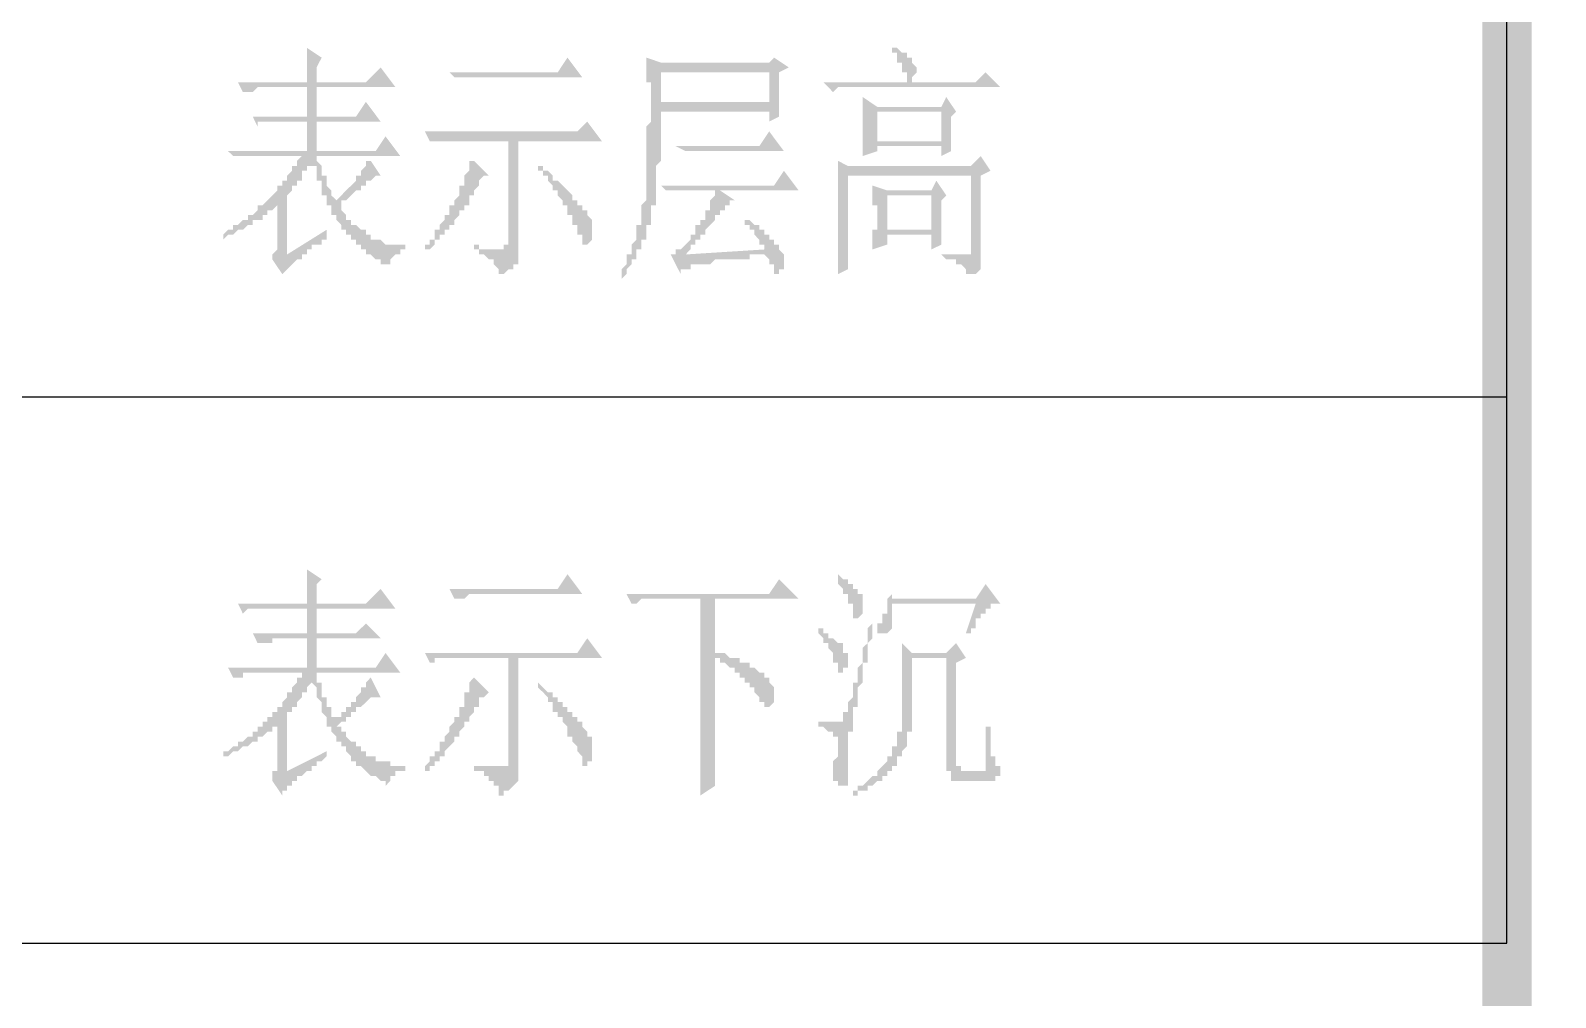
# Model space of a CAD drawing. Header units: inches. Extents: x 11 to 286, y 6 to 196.
# Drawn here: x 241.81 to 254.94, y 23 to 31.32 of the extents above; entities that cross this region are included whole.
import ezdxf

# ---------------------------------------------------------------- set-up
doc = ezdxf.new("R2010")
doc.units = ezdxf.units.IN
doc.header["$MEASUREMENT"] = 0
doc.layers.add('PDF_几何图形', color=7, linetype='Continuous')
doc.layers.add('PDF_实体填充', color=7, linetype='Continuous', true_color=0xffffff)

msp = doc.modelspace()

# ---------------------------------------------------------------- hatches: boundary and pattern name
at = {"layer": 'PDF_实体填充', "transparency": 33554559}
h = msp.add_hatch(color=7, dxfattribs=at)
h.paths.add_polyline_path([(254.734, 9.031), (254.31, 9.454), (14.661, 9.031)], flags=0)
h.paths.add_polyline_path([(254.31, 9.454), (14.661, 9.031), (15.085, 9.454)], flags=0)
h.paths.add_polyline_path([(14.661, 9.031), (15.085, 9.454), (14.661, 191.445)], flags=0)
h.paths.add_polyline_path([(15.085, 9.454), (14.661, 191.445), (15.085, 191.022)], flags=0)
h.paths.add_polyline_path([(14.661, 191.445), (15.085, 191.022), (254.734, 191.445)], flags=0)
h.paths.add_polyline_path([(15.085, 191.022), (254.734, 191.445), (254.31, 191.022)], flags=0)
h.paths.add_polyline_path([(254.734, 191.445), (254.31, 191.022), (254.734, 9.031)], flags=0)
h.paths.add_polyline_path([(254.31, 191.022), (254.734, 9.031), (254.31, 9.454), (254.31, 191.022)], flags=0)
h = msp.add_hatch(color=7, dxfattribs=at)
h.paths.add_polyline_path([(254.31, 191.445), (254.734, 191.022), (282.716, 191.445)], flags=0)
h.paths.add_polyline_path([(254.734, 191.022), (282.716, 191.445), (282.335, 191.022)], flags=0)
h.paths.add_polyline_path([(282.716, 191.445), (282.335, 191.022), (282.716, 9.031)], flags=0)
h.paths.add_polyline_path([(282.335, 191.022), (282.716, 9.031), (282.335, 9.454)], flags=0)
h.paths.add_polyline_path([(282.716, 9.031), (282.335, 9.454), (254.31, 9.031)], flags=0)
h.paths.add_polyline_path([(282.335, 9.454), (254.31, 9.031), (254.734, 9.454)], flags=0)
h.paths.add_polyline_path([(254.31, 9.031), (254.734, 9.454), (254.31, 191.445)], flags=0)
h.paths.add_polyline_path([(254.734, 9.454), (254.31, 191.445), (254.734, 191.022), (254.734, 9.454)], flags=0)
for points in [[(244.023, 29.393), (244.362, 29.605), (244.362, 29.563), (244.362, 29.52), (244.32, 29.52), (244.32, 29.478), (244.277, 29.478), (244.235, 29.478), (244.235, 29.436), (244.193, 29.436), (244.193, 29.393), (244.15, 29.393), (244.15, 29.351), (244.108, 29.351), (244.066, 29.309), (244.023, 29.266), (243.981, 29.224), (243.896, 29.351), (243.896, 29.393), (243.939, 29.436), (243.939, 29.478), (243.939, 29.817), (243.896, 29.774), (243.854, 29.774), (243.854, 29.732), (243.812, 29.732), (243.812, 29.69), (243.769, 29.69), (243.727, 29.69), (243.727, 29.647), (243.685, 29.647), (243.642, 29.605), (243.6, 29.605), (243.558, 29.563), (243.515, 29.563), (243.473, 29.52), (243.473, 29.563), (243.515, 29.605), (243.558, 29.605), (243.558, 29.647), (243.6, 29.647), (243.642, 29.69), (243.685, 29.69), (243.685, 29.732), (243.727, 29.732), (243.769, 29.774), (243.769, 29.817), (243.812, 29.817), (243.854, 29.859), (243.896, 29.901), (243.939, 29.944), (243.939, 29.986), (243.981, 29.986), (243.981, 30.028), (244.023, 30.028), (244.023, 30.071), (244.066, 30.113), (244.066, 30.155), (244.108, 30.155), (244.108, 30.198), (244.15, 30.24), (243.727, 30.24), (243.685, 30.24), (243.642, 30.24), (243.6, 30.24), (243.558, 30.24), (243.515, 30.282), (244.193, 30.282), (244.193, 30.536), (243.939, 30.536), (243.896, 30.536), (243.854, 30.536), (243.812, 30.536), (243.769, 30.536), (243.769, 30.494), (243.727, 30.579), (244.193, 30.579), (244.193, 30.833), (243.812, 30.833), (243.769, 30.833), (243.727, 30.79), (243.685, 30.79), (243.642, 30.79), (243.6, 30.875), (244.193, 30.875), (244.193, 30.917), (244.193, 30.96), (244.193, 31.002), (244.193, 31.044), (244.193, 31.087), (244.193, 31.129), (244.193, 31.171), (244.32, 31.087), (244.277, 31.002), (244.277, 30.875), (244.701, 30.875), (244.828, 31.002), (244.955, 30.833), (244.277, 30.833), (244.277, 30.579), (244.616, 30.579), (244.701, 30.706), (244.828, 30.536), (244.277, 30.536), (244.277, 30.282), (244.785, 30.282), (244.87, 30.409), (244.997, 30.24), (244.277, 30.24), (244.277, 30.198), (244.32, 30.155), (244.32, 30.113), (244.32, 30.071), (244.362, 30.071), (244.362, 30.028), (244.362, 29.986), (244.404, 29.944), (244.404, 29.901), (244.447, 29.859), (244.489, 29.901), (244.531, 29.944), (244.574, 29.986), (244.616, 30.028), (244.616, 30.071), (244.658, 30.071), (244.658, 30.113), (244.701, 30.155), (244.701, 30.198), (244.743, 30.198), (244.828, 30.071), (244.785, 30.071), (244.743, 30.028), (244.701, 30.028), (244.701, 29.986), (244.658, 29.986), (244.658, 29.944), (244.616, 29.944), (244.574, 29.901), (244.531, 29.859), (244.489, 29.859), (244.489, 29.817), (244.447, 29.817), (244.489, 29.817), (244.489, 29.774), (244.531, 29.732), (244.531, 29.69), (244.574, 29.69), (244.574, 29.647), (244.616, 29.647), (244.658, 29.605), (244.701, 29.605), (244.701, 29.563), (244.743, 29.563), (244.743, 29.52), (244.785, 29.52), (244.828, 29.52), (244.87, 29.478), (244.912, 29.478), (244.955, 29.478), (244.997, 29.478), (245.039, 29.478), (245.039, 29.436), (244.997, 29.436), (244.997, 29.393), (244.955, 29.393), (244.912, 29.351), (244.912, 29.309), (244.87, 29.309), (244.828, 29.309), (244.828, 29.351), (244.785, 29.351), (244.743, 29.393), (244.701, 29.393), (244.701, 29.436), (244.658, 29.436), (244.658, 29.478), (244.616, 29.478), (244.616, 29.52), (244.574, 29.52), (244.574, 29.563), (244.531, 29.563), (244.531, 29.605), (244.489, 29.605), (244.489, 29.647), (244.447, 29.69), (244.447, 29.732), (244.404, 29.732), (244.404, 29.774), (244.404, 29.817), (244.362, 29.817), (244.362, 29.859), (244.362, 29.901), (244.32, 29.901), (244.32, 29.944), (244.32, 29.986), (244.32, 30.028), (244.277, 30.028), (244.277, 30.071), (244.277, 30.113), (244.277, 30.155), (244.235, 30.155), (244.235, 30.198), (244.235, 30.155), (244.193, 30.155), (244.193, 30.113), (244.15, 30.113), (244.15, 30.071), (244.15, 30.028), (244.108, 30.028), (244.108, 29.986), (244.066, 29.986), (244.066, 29.944), (244.023, 29.901)], [(244.023, 24.948), (244.362, 25.118), (244.362, 25.075), (244.32, 25.033), (244.277, 25.033), (244.277, 24.991), (244.235, 24.991), (244.235, 24.948), (244.193, 24.948), (244.15, 24.906), (244.108, 24.906), (244.108, 24.864), (244.066, 24.864), (244.066, 24.821), (244.023, 24.821), (244.023, 24.779), (243.981, 24.779), (243.981, 24.737), (243.896, 24.864), (243.896, 24.906), (243.896, 24.948), (243.939, 24.948), (243.939, 24.991), (243.939, 25.033), (243.939, 25.329), (243.896, 25.329), (243.896, 25.287), (243.854, 25.287), (243.812, 25.245), (243.769, 25.245), (243.769, 25.202), (243.727, 25.202), (243.685, 25.16), (243.642, 25.16), (243.6, 25.118), (243.558, 25.118), (243.515, 25.075), (243.473, 25.075), (243.473, 25.118), (243.515, 25.118), (243.558, 25.16), (243.6, 25.16), (243.6, 25.202), (243.642, 25.202), (243.685, 25.245), (243.727, 25.245), (243.727, 25.287), (243.769, 25.287), (243.769, 25.329), (243.812, 25.329), (243.812, 25.372), (243.854, 25.372), (243.854, 25.414), (243.896, 25.414), (243.896, 25.456), (243.939, 25.456), (243.939, 25.499), (243.981, 25.499), (243.981, 25.541), (244.023, 25.583), (244.023, 25.626), (244.066, 25.626), (244.066, 25.668), (244.108, 25.71), (244.108, 25.753), (244.15, 25.753), (244.15, 25.795), (243.727, 25.795), (243.685, 25.795), (243.642, 25.795), (243.642, 25.753), (243.6, 25.753), (243.558, 25.753), (243.515, 25.837), (244.193, 25.837), (244.193, 26.091), (243.939, 26.091), (243.896, 26.091), (243.896, 26.049), (243.854, 26.049), (243.812, 26.049), (243.769, 26.049), (243.727, 26.134), (244.193, 26.134), (244.193, 26.345), (243.812, 26.345), (243.769, 26.345), (243.727, 26.345), (243.685, 26.345), (243.642, 26.303), (243.6, 26.388), (244.193, 26.388), (244.193, 26.43), (244.193, 26.472), (244.193, 26.515), (244.193, 26.557), (244.193, 26.599), (244.193, 26.642), (244.193, 26.684), (244.32, 26.599), (244.277, 26.557), (244.277, 26.388), (244.701, 26.388), (244.828, 26.515), (244.955, 26.345), (244.277, 26.345), (244.277, 26.134), (244.616, 26.134), (244.701, 26.218), (244.828, 26.091), (244.277, 26.091), (244.277, 25.837), (244.785, 25.837), (244.87, 25.964), (244.997, 25.795), (244.277, 25.795), (244.277, 25.753), (244.277, 25.71), (244.32, 25.71), (244.32, 25.668), (244.32, 25.626), (244.32, 25.583), (244.362, 25.583), (244.362, 25.541), (244.362, 25.499), (244.404, 25.499), (244.404, 25.456), (244.404, 25.414), (244.447, 25.414), (244.447, 25.372), (244.447, 25.414), (244.489, 25.414), (244.489, 25.456), (244.531, 25.456), (244.531, 25.499), (244.574, 25.499), (244.574, 25.541), (244.616, 25.541), (244.616, 25.583), (244.658, 25.626), (244.658, 25.668), (244.701, 25.668), (244.701, 25.71), (244.743, 25.753), (244.828, 25.583), (244.785, 25.583), (244.743, 25.583), (244.701, 25.541), (244.658, 25.499), (244.616, 25.499), (244.616, 25.456), (244.574, 25.456), (244.574, 25.414), (244.531, 25.414), (244.531, 25.372), (244.489, 25.372), (244.447, 25.329), (244.489, 25.329), (244.489, 25.287), (244.531, 25.287), (244.531, 25.245), (244.574, 25.202), (244.616, 25.202), (244.616, 25.16), (244.658, 25.16), (244.658, 25.118), (244.701, 25.118), (244.701, 25.075), (244.743, 25.075), (244.785, 25.075), (244.785, 25.033), (244.828, 25.033), (244.87, 25.033), (244.912, 25.033), (244.912, 24.991), (244.955, 24.991), (244.997, 24.991), (245.039, 24.991), (245.039, 24.948), (244.997, 24.948), (244.955, 24.948), (244.955, 24.906), (244.912, 24.906), (244.912, 24.864), (244.87, 24.821), (244.87, 24.864), (244.828, 24.864), (244.785, 24.906), (244.743, 24.906), (244.701, 24.948), (244.658, 24.991), (244.616, 24.991), (244.616, 25.033), (244.574, 25.033), (244.574, 25.075), (244.531, 25.118), (244.531, 25.16), (244.489, 25.16), (244.489, 25.202), (244.447, 25.202), (244.447, 25.245), (244.404, 25.287), (244.404, 25.329), (244.362, 25.329), (244.362, 25.372), (244.362, 25.414), (244.32, 25.456), (244.32, 25.499), (244.32, 25.541), (244.277, 25.583), (244.277, 25.626), (244.277, 25.668), (244.235, 25.71), (244.235, 25.753), (244.235, 25.71), (244.193, 25.668), (244.193, 25.626), (244.15, 25.626), (244.15, 25.583), (244.108, 25.541), (244.108, 25.499), (244.066, 25.499), (244.066, 25.456), (244.023, 25.456), (244.023, 25.414)], [(246.944, 26.472), (248.172, 26.472), (248.257, 26.599), (248.426, 26.43), (247.706, 26.43), (247.706, 26.007), (247.706, 25.964), (247.749, 25.964), (247.791, 25.964), (247.833, 25.922), (247.876, 25.922), (247.918, 25.922), (247.918, 25.88), (247.96, 25.88), (248.003, 25.88), (248.003, 25.837), (248.045, 25.837), (248.087, 25.795), (248.13, 25.795), (248.13, 25.753), (248.172, 25.753), (248.172, 25.71), (248.214, 25.668), (248.214, 25.626), (248.214, 25.583), (248.214, 25.541), (248.172, 25.499), (248.13, 25.499), (248.13, 25.541), (248.087, 25.541), (248.087, 25.583), (248.045, 25.626), (248.045, 25.668), (248.003, 25.668), (248.003, 25.71), (247.96, 25.71), (247.96, 25.753), (247.918, 25.753), (247.918, 25.795), (247.876, 25.795), (247.876, 25.837), (247.833, 25.837), (247.791, 25.88), (247.749, 25.88), (247.749, 25.922), (247.706, 25.922), (247.706, 25.964), (247.706, 25.075), (247.706, 25.033), (247.706, 24.991), (247.706, 24.948), (247.706, 24.906), (247.706, 24.864), (247.706, 24.821), (247.579, 24.737), (247.579, 24.779), (247.579, 24.821), (247.579, 24.864), (247.579, 24.906), (247.579, 24.948), (247.579, 24.991), (247.579, 25.033), (247.579, 25.075), (247.579, 25.118), (247.579, 25.16), (247.579, 26.43), (247.156, 26.43), (247.114, 26.43), (247.071, 26.43), (247.029, 26.388), (246.987, 26.388)]]:
    msp.add_hatch(color=7, dxfattribs=at).paths.add_polyline_path(points, flags=0)
h = msp.add_hatch(color=7, dxfattribs=at)
h.paths.add_polyline_path([(249.23, 31.129), (249.23, 31.171), (249.273, 31.171), (249.273, 31.171), (249.315, 31.129), (249.315, 31.129), (249.315, 31.129), (249.357, 31.129), (249.357, 31.129), (249.357, 31.087), (249.4, 31.087), (249.4, 31.087), (249.4, 31.087), (249.4, 31.044), (249.4, 31.044), (249.442, 31.002), (249.442, 31.002), (249.442, 31.002), (249.442, 30.96), (249.442, 30.96), (249.4, 30.917), (249.4, 30.917), (249.4, 30.917), (249.4, 30.875), (249.357, 30.875), (249.357, 30.875), (249.357, 30.917), (249.357, 30.917), (249.357, 30.96), (249.357, 30.96), (249.315, 30.96), (249.315, 31.002), (249.315, 31.002), (249.315, 31.044), (249.315, 31.044), (249.273, 31.044), (249.273, 31.087), (249.273, 31.087), (249.273, 31.129), (249.23, 31.129), (249.23, 31.129), (249.23, 31.129), (249.23, 31.129)], flags=0)
h.paths.add_polyline_path([(248.638, 30.875), (249.95, 30.875), (250.035, 30.96), (250.162, 30.833), (248.849, 30.833), (248.849, 30.833), (248.807, 30.833), (248.807, 30.833), (248.807, 30.833), (248.765, 30.833), (248.765, 30.833), (248.722, 30.79), (248.722, 30.79), (248.722, 30.79), (248.722, 30.79), (248.638, 30.875)], flags=0)
h.paths.add_polyline_path([(249.654, 29.393), (249.696, 29.393), (249.738, 29.393), (249.738, 29.393), (249.781, 29.393), (249.781, 29.393), (249.823, 29.393), (249.823, 29.393), (249.823, 29.393), (249.865, 29.393), (249.865, 29.393), (249.865, 29.393), (249.865, 29.393), (249.865, 29.393), (249.908, 29.393), (249.908, 29.393), (249.908, 29.393), (249.908, 29.436), (249.908, 29.436), (249.908, 30.071), (248.849, 30.071), (248.849, 29.266), (248.765, 29.224), (248.765, 29.224), (248.765, 29.266), (248.765, 29.266), (248.765, 29.309), (248.765, 29.351), (248.765, 29.351), (248.765, 29.393), (248.765, 29.393), (248.765, 29.436), (248.765, 29.436), (248.765, 29.478), (248.765, 29.478), (248.765, 29.52), (248.765, 29.52), (248.765, 29.563), (248.765, 29.563), (248.765, 29.605), (248.765, 29.605), (248.765, 29.647), (248.765, 29.647), (248.765, 29.69), (248.765, 29.69), (248.765, 29.732), (248.765, 29.732), (248.765, 29.732), (248.765, 29.774), (248.765, 29.774), (248.765, 29.817), (248.765, 29.817), (248.765, 29.859), (248.765, 29.859), (248.765, 29.901), (248.765, 29.901), (248.765, 29.944), (248.765, 29.944), (248.765, 29.986), (248.765, 29.986), (248.765, 30.028), (248.765, 30.028), (248.765, 30.071), (248.765, 30.071), (248.765, 30.113), (248.765, 30.113), (248.765, 30.155), (248.765, 30.155), (248.765, 30.198), (248.765, 30.198), (248.849, 30.155), (249.908, 30.155), (249.992, 30.24), (250.077, 30.113), (249.992, 30.071), (249.992, 29.393), (249.992, 29.393), (249.992, 29.351), (249.992, 29.351), (249.992, 29.309), (249.992, 29.309), (249.992, 29.266), (249.992, 29.266), (249.992, 29.266), (249.992, 29.266), (249.95, 29.224), (249.95, 29.224), (249.95, 29.224), (249.908, 29.224), (249.908, 29.182), (249.908, 29.182), (249.908, 29.224), (249.908, 29.224), (249.865, 29.224), (249.865, 29.266), (249.865, 29.266), (249.865, 29.266), (249.865, 29.266), (249.823, 29.309), (249.823, 29.309), (249.823, 29.309), (249.781, 29.309), (249.781, 29.351), (249.738, 29.351), (249.738, 29.351), (249.696, 29.351), (249.696, 29.351), (249.654, 29.393), (249.654, 29.393)], flags=0)
h.paths.add_polyline_path([(248.976, 30.24), (248.976, 30.24), (248.976, 30.282), (248.976, 30.282), (248.976, 30.325), (248.976, 30.325), (248.976, 30.367), (248.976, 30.367), (248.976, 30.409), (248.976, 30.409), (248.976, 30.452), (248.976, 30.452), (248.976, 30.494), (248.976, 30.494), (248.976, 30.494), (248.976, 30.536), (248.976, 30.536), (248.976, 30.579), (248.976, 30.579), (248.976, 30.621), (248.976, 30.621), (248.976, 30.663), (248.976, 30.663), (248.976, 30.706), (248.976, 30.706), (248.976, 30.748), (249.103, 30.663), (249.654, 30.663), (249.696, 30.748), (249.781, 30.621), (249.738, 30.579), (249.738, 30.579), (249.738, 30.536), (249.738, 30.494), (249.738, 30.494), (249.738, 30.452), (249.738, 30.452), (249.738, 30.409), (249.738, 30.409), (249.738, 30.367), (249.738, 30.367), (249.738, 30.325), (249.738, 30.325), (249.738, 30.325), (249.738, 30.282), (249.738, 30.282), (249.654, 30.24), (249.654, 30.325), (249.103, 30.325), (249.103, 30.282), (248.976, 30.24)], flags=0)
h.paths.add_polyline_path([(249.103, 30.621), (249.103, 30.367), (249.654, 30.367), (249.654, 30.621), (249.103, 30.621)], flags=0)
h.paths.add_polyline_path([(249.654, 29.859), (249.654, 29.817), (249.654, 29.817), (249.654, 29.774), (249.654, 29.774), (249.654, 29.732), (249.654, 29.732), (249.654, 29.69), (249.654, 29.69), (249.654, 29.647), (249.654, 29.647), (249.654, 29.605), (249.654, 29.605), (249.654, 29.563), (249.654, 29.563), (249.654, 29.52), (249.654, 29.52), (249.654, 29.478), (249.569, 29.436), (249.569, 29.563), (249.188, 29.563), (249.188, 29.478), (249.061, 29.436), (249.061, 29.436), (249.061, 29.478), (249.061, 29.478), (249.061, 29.52), (249.061, 29.52), (249.061, 29.563), (249.061, 29.563), (249.061, 29.605), (249.103, 29.605), (249.103, 29.647), (249.103, 29.647), (249.103, 29.69), (249.103, 29.69), (249.103, 29.732), (249.103, 29.732), (249.103, 29.774), (249.103, 29.774), (249.103, 29.817), (249.061, 29.817), (249.061, 29.859), (249.061, 29.859), (249.061, 29.901), (249.061, 29.901), (249.061, 29.944), (249.061, 29.944), (249.061, 29.986), (249.061, 29.986), (249.061, 29.986), (249.188, 29.944), (249.569, 29.944), (249.611, 30.028), (249.696, 29.901), (249.654, 29.859)], flags=0)
h.paths.add_polyline_path([(249.188, 29.901), (249.188, 29.605), (249.569, 29.605), (249.569, 29.901), (249.188, 29.901), (249.188, 29.901)], flags=0)
h = msp.add_hatch(color=7, dxfattribs=at)
h.paths.add_polyline_path([(245.42, 30.96), (246.352, 30.96), (246.436, 31.087), (246.563, 30.917), (245.632, 30.917), (245.59, 30.917), (245.59, 30.917), (245.59, 30.917), (245.547, 30.917), (245.547, 30.917), (245.505, 30.917), (245.505, 30.917), (245.505, 30.917), (245.463, 30.917), (245.463, 30.917), (245.42, 30.96)], flags=0)
h.paths.add_polyline_path([(245.209, 30.452), (246.521, 30.452), (246.606, 30.536), (246.733, 30.367), (246.013, 30.367), (246.013, 29.478), (246.013, 29.436), (246.013, 29.436), (246.013, 29.393), (246.013, 29.393), (246.013, 29.393), (246.013, 29.351), (246.013, 29.351), (246.013, 29.309), (245.971, 29.309), (245.971, 29.309), (245.971, 29.266), (245.971, 29.266), (245.928, 29.266), (245.928, 29.266), (245.886, 29.224), (245.886, 29.224), (245.886, 29.224), (245.844, 29.224), (245.844, 29.224), (245.844, 29.224), (245.844, 29.224), (245.844, 29.266), (245.844, 29.266), (245.844, 29.266), (245.801, 29.309), (245.801, 29.309), (245.801, 29.309), (245.801, 29.351), (245.759, 29.351), (245.759, 29.351), (245.759, 29.351), (245.717, 29.393), (245.717, 29.393), (245.717, 29.393), (245.674, 29.393), (245.674, 29.436), (245.632, 29.436), (245.632, 29.436), (245.632, 29.478), (245.632, 29.478), (245.674, 29.478), (245.674, 29.436), (245.717, 29.436), (245.717, 29.436), (245.759, 29.436), (245.759, 29.436), (245.801, 29.436), (245.801, 29.436), (245.801, 29.436), (245.844, 29.436), (245.844, 29.436), (245.844, 29.436), (245.844, 29.436), (245.886, 29.436), (245.886, 29.436), (245.886, 29.436), (245.886, 29.478), (245.928, 29.478), (245.928, 29.478), (245.928, 29.52), (245.928, 29.563), (245.928, 29.563), (245.928, 30.367), (245.42, 30.367), (245.378, 30.367), (245.378, 30.367), (245.378, 30.367), (245.336, 30.367), (245.336, 30.367), (245.293, 30.367), (245.293, 30.367), (245.293, 30.367), (245.251, 30.367), (245.251, 30.367), (245.209, 30.452)], flags=0)
h.paths.add_polyline_path([(245.632, 30.198), (245.759, 30.071), (245.717, 30.071), (245.674, 30.028), (245.674, 30.028), (245.674, 29.986), (245.674, 29.986), (245.632, 29.944), (245.632, 29.944), (245.632, 29.944), (245.632, 29.901), (245.59, 29.901), (245.59, 29.859), (245.59, 29.859), (245.59, 29.817), (245.547, 29.817), (245.547, 29.817), (245.547, 29.774), (245.505, 29.774), (245.505, 29.774), (245.505, 29.732), (245.505, 29.732), (245.463, 29.69), (245.463, 29.69), (245.463, 29.69), (245.463, 29.647), (245.42, 29.647), (245.42, 29.647), (245.42, 29.605), (245.378, 29.605), (245.378, 29.605), (245.378, 29.563), (245.378, 29.563), (245.336, 29.563), (245.336, 29.52), (245.336, 29.52), (245.293, 29.52), (245.293, 29.478), (245.293, 29.478), (245.293, 29.478), (245.251, 29.436), (245.251, 29.436), (245.251, 29.436), (245.209, 29.436), (245.209, 29.393), (245.209, 29.393), (245.209, 29.436), (245.209, 29.436), (245.209, 29.478), (245.209, 29.478), (245.251, 29.478), (245.251, 29.52), (245.251, 29.52), (245.293, 29.52), (245.293, 29.563), (245.293, 29.563), (245.293, 29.605), (245.336, 29.605), (245.336, 29.605), (245.336, 29.647), (245.336, 29.647), (245.378, 29.69), (245.378, 29.69), (245.378, 29.69), (245.378, 29.732), (245.42, 29.732), (245.42, 29.774), (245.42, 29.774), (245.42, 29.774), (245.42, 29.817), (245.463, 29.817), (245.463, 29.859), (245.463, 29.859), (245.463, 29.859), (245.505, 29.901), (245.505, 29.901), (245.505, 29.944), (245.505, 29.944), (245.505, 29.986), (245.547, 29.986), (245.547, 29.986), (245.547, 30.028), (245.547, 30.028), (245.547, 30.071), (245.547, 30.071), (245.59, 30.113), (245.59, 30.113), (245.59, 30.155), (245.59, 30.155), (245.59, 30.198), (245.59, 30.198), (245.632, 30.198), (245.632, 30.198)], flags=0)
h.paths.add_polyline_path([(246.182, 30.155), (246.225, 30.155), (246.225, 30.113), (246.267, 30.113), (246.267, 30.113), (246.309, 30.071), (246.309, 30.071), (246.309, 30.028), (246.352, 30.028), (246.352, 30.028), (246.394, 29.986), (246.394, 29.986), (246.394, 29.986), (246.436, 29.944), (246.436, 29.944), (246.436, 29.944), (246.436, 29.944), (246.479, 29.901), (246.479, 29.901), (246.479, 29.901), (246.479, 29.859), (246.521, 29.859), (246.521, 29.859), (246.521, 29.859), (246.521, 29.817), (246.563, 29.817), (246.563, 29.817), (246.563, 29.817), (246.563, 29.774), (246.606, 29.774), (246.606, 29.774), (246.606, 29.732), (246.606, 29.732), (246.648, 29.69), (246.648, 29.69), (246.648, 29.647), (246.648, 29.647), (246.648, 29.647), (246.648, 29.647), (246.648, 29.605), (246.648, 29.605), (246.648, 29.563), (246.648, 29.563), (246.648, 29.52), (246.648, 29.52), (246.606, 29.478), (246.606, 29.478), (246.606, 29.478), (246.606, 29.478), (246.606, 29.478), (246.563, 29.478), (246.563, 29.478), (246.563, 29.52), (246.563, 29.52), (246.563, 29.563), (246.521, 29.563), (246.521, 29.605), (246.521, 29.605), (246.521, 29.605), (246.521, 29.647), (246.479, 29.647), (246.479, 29.69), (246.479, 29.69), (246.479, 29.732), (246.436, 29.732), (246.436, 29.732), (246.436, 29.774), (246.436, 29.774), (246.436, 29.817), (246.394, 29.817), (246.394, 29.817), (246.394, 29.859), (246.394, 29.859), (246.352, 29.901), (246.352, 29.901), (246.352, 29.901), (246.352, 29.944), (246.309, 29.944), (246.309, 29.944), (246.309, 29.986), (246.309, 29.986), (246.267, 30.028), (246.267, 30.028), (246.267, 30.028), (246.267, 30.071), (246.225, 30.071), (246.225, 30.113), (246.225, 30.113), (246.182, 30.113), (246.182, 30.155), (246.182, 30.155), (246.182, 30.155)], flags=0)
h = msp.add_hatch(color=7, dxfattribs=at)
h.paths.add_polyline_path([(247.368, 30.325), (248.087, 30.325), (248.172, 30.452), (248.299, 30.282), (247.579, 30.282), (247.579, 30.282), (247.537, 30.282), (247.537, 30.282), (247.537, 30.282), (247.495, 30.282), (247.495, 30.282), (247.452, 30.282), (247.452, 30.282), (247.452, 30.282), (247.452, 30.282), (247.368, 30.325)], flags=0)
h.paths.add_polyline_path([(248.003, 29.69), (248.003, 29.69), (248.003, 29.69), (248.045, 29.647), (248.045, 29.647), (248.045, 29.647), (248.087, 29.647), (248.087, 29.605), (248.087, 29.605), (248.13, 29.605), (248.13, 29.563), (248.13, 29.563), (248.172, 29.563), (248.172, 29.563), (248.172, 29.52), (248.214, 29.52), (248.214, 29.52), (248.214, 29.478), (248.257, 29.478), (248.257, 29.478), (248.257, 29.436), (248.257, 29.436), (248.299, 29.393), (248.299, 29.393), (248.299, 29.393), (248.299, 29.351), (248.299, 29.351), (248.299, 29.351), (248.299, 29.309), (248.299, 29.309), (248.299, 29.266), (248.299, 29.266), (248.257, 29.266), (248.257, 29.224), (248.257, 29.224), (248.257, 29.224), (248.214, 29.224), (248.214, 29.224), (248.214, 29.224), (248.214, 29.266), (248.214, 29.266), (248.214, 29.309), (248.172, 29.309), (248.172, 29.309), (248.172, 29.351), (248.172, 29.351), (248.13, 29.393), (248.13, 29.393), (248.13, 29.393), (248.087, 29.393), (248.087, 29.393), (248.087, 29.393), (248.045, 29.393), (248.045, 29.393), (248.003, 29.393), (248.003, 29.351), (247.96, 29.351), (247.96, 29.351), (247.918, 29.351), (247.918, 29.351), (247.876, 29.351), (247.876, 29.351), (247.876, 29.351), (247.833, 29.351), (247.833, 29.351), (247.833, 29.351), (247.791, 29.351), (247.791, 29.351), (247.749, 29.351), (247.749, 29.351), (247.749, 29.351), (247.706, 29.351), (247.706, 29.351), (247.706, 29.351), (247.664, 29.309), (247.664, 29.309), (247.664, 29.309), (247.664, 29.309), (247.622, 29.309), (247.622, 29.309), (247.579, 29.309), (247.579, 29.309), (247.537, 29.309), (247.537, 29.309), (247.495, 29.309), (247.495, 29.266), (247.452, 29.266), (247.452, 29.266), (247.452, 29.266), (247.41, 29.266), (247.41, 29.266), (247.41, 29.266), (247.41, 29.224), (247.41, 29.224), (247.325, 29.393), (247.325, 29.393), (247.368, 29.393), (247.368, 29.393), (247.368, 29.393), (247.368, 29.436), (247.41, 29.436), (247.41, 29.436), (247.41, 29.436), (247.452, 29.478), (247.452, 29.478), (247.452, 29.478), (247.495, 29.52), (247.495, 29.52), (247.495, 29.563), (247.537, 29.563), (247.537, 29.605), (247.537, 29.605), (247.537, 29.647), (247.579, 29.647), (247.579, 29.647), (247.579, 29.69), (247.622, 29.69), (247.622, 29.732), (247.622, 29.732), (247.622, 29.774), (247.664, 29.774), (247.664, 29.817), (247.664, 29.817), (247.664, 29.817), (247.664, 29.859), (247.664, 29.859), (247.706, 29.901), (247.706, 29.901), (247.706, 29.901), (247.706, 29.944), (247.706, 29.944), (247.706, 29.944), (247.452, 29.944), (247.452, 29.944), (247.41, 29.944), (247.41, 29.944), (247.41, 29.944), (247.368, 29.944), (247.368, 29.944), (247.325, 29.944), (247.325, 29.944), (247.325, 29.944), (247.283, 29.944), (247.241, 29.986), (248.214, 29.986), (248.299, 30.113), (248.426, 29.944), (247.749, 29.944), (247.876, 29.859), (247.833, 29.859), (247.833, 29.817), (247.833, 29.817), (247.833, 29.817), (247.791, 29.817), (247.791, 29.817), (247.791, 29.774), (247.749, 29.774), (247.749, 29.774), (247.749, 29.732), (247.706, 29.732), (247.706, 29.69), (247.706, 29.69), (247.706, 29.69), (247.664, 29.647), (247.664, 29.647), (247.664, 29.647), (247.622, 29.605), (247.622, 29.605), (247.622, 29.605), (247.622, 29.563), (247.579, 29.563), (247.579, 29.563), (247.579, 29.52), (247.537, 29.52), (247.537, 29.52), (247.537, 29.478), (247.495, 29.478), (247.495, 29.436), (247.495, 29.436), (247.495, 29.436), (247.452, 29.393), (247.452, 29.393), (248.13, 29.436), (248.13, 29.436), (248.13, 29.436), (248.13, 29.478), (248.087, 29.478), (248.087, 29.52), (248.087, 29.52), (248.087, 29.52), (248.045, 29.563), (248.045, 29.563), (248.045, 29.563), (248.045, 29.605), (248.003, 29.605), (248.003, 29.647), (248.003, 29.647), (247.96, 29.647), (247.96, 29.69), (248.003, 29.69)], flags=0)
h.paths.add_polyline_path([(247.241, 30.96), (247.241, 30.706), (248.172, 30.706), (248.172, 30.96), (247.241, 30.96)], flags=0)
h.paths.add_polyline_path([(246.902, 29.224), (246.902, 29.224), (246.902, 29.266), (246.902, 29.266), (246.944, 29.309), (246.944, 29.309), (246.944, 29.351), (246.944, 29.351), (246.944, 29.393), (246.987, 29.393), (246.987, 29.393), (246.987, 29.436), (246.987, 29.436), (246.987, 29.478), (246.987, 29.478), (247.029, 29.52), (247.029, 29.52), (247.029, 29.563), (247.029, 29.563), (247.029, 29.605), (247.029, 29.605), (247.029, 29.647), (247.071, 29.647), (247.071, 29.647), (247.071, 29.69), (247.071, 29.69), (247.071, 29.732), (247.071, 29.732), (247.071, 29.774), (247.071, 29.774), (247.071, 29.817), (247.071, 29.817), (247.114, 29.859), (247.114, 29.859), (247.114, 29.901), (247.114, 29.901), (247.114, 29.944), (247.114, 29.944), (247.114, 29.986), (247.114, 29.986), (247.114, 30.028), (247.114, 30.028), (247.114, 30.071), (247.114, 30.071), (247.114, 30.113), (247.114, 30.113), (247.114, 30.155), (247.114, 30.155), (247.114, 30.198), (247.114, 30.198), (247.114, 30.24), (247.114, 30.24), (247.114, 30.282), (247.114, 30.282), (247.114, 30.325), (247.114, 30.325), (247.114, 30.367), (247.114, 30.367), (247.114, 30.409), (247.114, 30.409), (247.114, 30.452), (247.114, 30.452), (247.114, 30.494), (247.114, 30.494), (247.156, 30.536), (247.156, 30.536), (247.156, 30.579), (247.156, 30.579), (247.156, 30.621), (247.156, 30.621), (247.156, 30.663), (247.156, 30.663), (247.156, 30.706), (247.156, 30.706), (247.156, 30.748), (247.156, 30.748), (247.156, 30.79), (247.156, 30.79), (247.156, 30.833), (247.156, 30.833), (247.156, 30.875), (247.114, 30.875), (247.114, 30.917), (247.114, 30.917), (247.114, 30.96), (247.114, 30.96), (247.114, 31.002), (247.114, 31.002), (247.114, 31.044), (247.114, 31.044), (247.114, 31.087), (247.114, 31.087), (247.241, 31.044), (248.172, 31.044), (248.214, 31.087), (248.341, 31.002), (248.257, 30.96), (248.257, 30.917), (248.257, 30.917), (248.257, 30.875), (248.257, 30.875), (248.257, 30.833), (248.257, 30.833), (248.257, 30.79), (248.257, 30.748), (248.257, 30.748), (248.257, 30.748), (248.257, 30.706), (248.257, 30.706), (248.257, 30.663), (248.257, 30.663), (248.257, 30.621), (248.257, 30.621), (248.257, 30.579), (248.172, 30.536), (248.172, 30.621), (247.241, 30.621), (247.241, 30.621), (247.241, 30.579), (247.241, 30.579), (247.241, 30.536), (247.241, 30.536), (247.241, 30.494), (247.241, 30.494), (247.241, 30.452), (247.241, 30.452), (247.241, 30.409), (247.241, 30.409), (247.241, 30.367), (247.241, 30.367), (247.241, 30.325), (247.241, 30.325), (247.241, 30.282), (247.241, 30.282), (247.241, 30.24), (247.241, 30.24), (247.241, 30.198), (247.241, 30.198), (247.198, 30.155), (247.198, 30.155), (247.198, 30.113), (247.198, 30.113), (247.198, 30.071), (247.198, 30.071), (247.198, 30.028), (247.198, 30.028), (247.198, 29.986), (247.198, 29.986), (247.198, 29.944), (247.198, 29.944), (247.198, 29.901), (247.198, 29.901), (247.198, 29.859), (247.198, 29.859), (247.198, 29.817), (247.156, 29.817), (247.156, 29.774), (247.156, 29.774), (247.156, 29.732), (247.156, 29.732), (247.156, 29.69), (247.156, 29.69), (247.156, 29.69), (247.156, 29.647), (247.156, 29.647), (247.114, 29.647), (247.114, 29.605), (247.114, 29.605), (247.114, 29.563), (247.114, 29.563), (247.114, 29.52), (247.071, 29.52), (247.071, 29.52), (247.071, 29.478), (247.071, 29.478), (247.071, 29.436), (247.071, 29.436), (247.029, 29.436), (247.029, 29.393), (247.029, 29.393), (247.029, 29.351), (246.987, 29.351), (246.987, 29.309), (246.987, 29.309), (246.987, 29.309), (246.944, 29.266), (246.944, 29.266), (246.944, 29.224), (246.944, 29.224), (246.902, 29.182), (246.902, 29.182), (246.902, 29.224), (246.902, 29.224)], flags=0)
h = msp.add_hatch(color=7, dxfattribs=at)
h.paths.add_polyline_path([(245.42, 26.515), (246.352, 26.515), (246.436, 26.642), (246.563, 26.472), (245.632, 26.472), (245.59, 26.472), (245.59, 26.472), (245.59, 26.472), (245.547, 26.43), (245.547, 26.43), (245.505, 26.43), (245.505, 26.43), (245.505, 26.43), (245.463, 26.43), (245.463, 26.43), (245.42, 26.515)], flags=0)
h.paths.add_polyline_path([(245.209, 25.964), (246.521, 25.964), (246.606, 26.091), (246.733, 25.922), (246.013, 25.922), (246.013, 24.991), (246.013, 24.991), (246.013, 24.948), (246.013, 24.948), (246.013, 24.906), (246.013, 24.906), (246.013, 24.906), (246.013, 24.864), (246.013, 24.864), (245.971, 24.821), (245.971, 24.821), (245.971, 24.821), (245.971, 24.821), (245.928, 24.779), (245.928, 24.779), (245.886, 24.779), (245.886, 24.779), (245.886, 24.737), (245.844, 24.737), (245.844, 24.737), (245.844, 24.779), (245.844, 24.779), (245.844, 24.779), (245.844, 24.821), (245.844, 24.821), (245.801, 24.821), (245.801, 24.821), (245.801, 24.864), (245.801, 24.864), (245.759, 24.864), (245.759, 24.906), (245.759, 24.906), (245.717, 24.906), (245.717, 24.906), (245.717, 24.948), (245.674, 24.948), (245.674, 24.948), (245.632, 24.948), (245.632, 24.948), (245.632, 24.991), (245.632, 24.991), (245.674, 24.991), (245.674, 24.991), (245.717, 24.991), (245.717, 24.991), (245.759, 24.991), (245.759, 24.991), (245.801, 24.991), (245.801, 24.991), (245.801, 24.991), (245.844, 24.991), (245.844, 24.991), (245.844, 24.991), (245.844, 24.991), (245.886, 24.991), (245.886, 24.991), (245.886, 24.991), (245.886, 24.991), (245.928, 24.991), (245.928, 25.033), (245.928, 25.033), (245.928, 25.075), (245.928, 25.075), (245.928, 25.922), (245.42, 25.922), (245.378, 25.922), (245.378, 25.922), (245.378, 25.922), (245.336, 25.922), (245.336, 25.922), (245.293, 25.922), (245.293, 25.88), (245.293, 25.88), (245.251, 25.88), (245.251, 25.88), (245.209, 25.964)], flags=0)
h.paths.add_polyline_path([(245.632, 25.753), (245.759, 25.626), (245.717, 25.583), (245.674, 25.583), (245.674, 25.541), (245.674, 25.541), (245.674, 25.499), (245.632, 25.499), (245.632, 25.456), (245.632, 25.456), (245.632, 25.456), (245.59, 25.414), (245.59, 25.414), (245.59, 25.372), (245.59, 25.372), (245.547, 25.372), (245.547, 25.329), (245.547, 25.329), (245.505, 25.287), (245.505, 25.287), (245.505, 25.287), (245.505, 25.245), (245.463, 25.245), (245.463, 25.202), (245.463, 25.202), (245.463, 25.202), (245.42, 25.16), (245.42, 25.16), (245.42, 25.16), (245.378, 25.118), (245.378, 25.118), (245.378, 25.118), (245.378, 25.075), (245.336, 25.075), (245.336, 25.075), (245.336, 25.033), (245.293, 25.033), (245.293, 25.033), (245.293, 24.991), (245.293, 24.991), (245.251, 24.991), (245.251, 24.991), (245.251, 24.948), (245.209, 24.948), (245.209, 24.948), (245.209, 24.948), (245.209, 24.948), (245.209, 24.991), (245.209, 24.991), (245.209, 24.991), (245.251, 25.033), (245.251, 25.033), (245.251, 25.075), (245.293, 25.075), (245.293, 25.075), (245.293, 25.118), (245.293, 25.118), (245.336, 25.118), (245.336, 25.16), (245.336, 25.16), (245.336, 25.202), (245.378, 25.202), (245.378, 25.202), (245.378, 25.245), (245.378, 25.245), (245.42, 25.287), (245.42, 25.287), (245.42, 25.287), (245.42, 25.329), (245.42, 25.329), (245.463, 25.372), (245.463, 25.372), (245.463, 25.372), (245.463, 25.414), (245.505, 25.414), (245.505, 25.456), (245.505, 25.456), (245.505, 25.499), (245.505, 25.499), (245.547, 25.499), (245.547, 25.541), (245.547, 25.541), (245.547, 25.583), (245.547, 25.583), (245.547, 25.626), (245.59, 25.626), (245.59, 25.668), (245.59, 25.668), (245.59, 25.71), (245.59, 25.71), (245.59, 25.71), (245.632, 25.753), (245.632, 25.753)], flags=0)
h.paths.add_polyline_path([(246.182, 25.71), (246.225, 25.668), (246.225, 25.668), (246.267, 25.626), (246.267, 25.626), (246.309, 25.626), (246.309, 25.583), (246.309, 25.583), (246.352, 25.583), (246.352, 25.541), (246.394, 25.541), (246.394, 25.541), (246.394, 25.499), (246.436, 25.499), (246.436, 25.499), (246.436, 25.456), (246.436, 25.456), (246.479, 25.456), (246.479, 25.414), (246.479, 25.414), (246.479, 25.414), (246.521, 25.414), (246.521, 25.372), (246.521, 25.372), (246.521, 25.372), (246.563, 25.372), (246.563, 25.329), (246.563, 25.329), (246.563, 25.329), (246.606, 25.287), (246.606, 25.287), (246.606, 25.245), (246.606, 25.245), (246.648, 25.245), (246.648, 25.202), (246.648, 25.202), (246.648, 25.202), (246.648, 25.16), (246.648, 25.16), (246.648, 25.16), (246.648, 25.118), (246.648, 25.075), (246.648, 25.075), (246.648, 25.075), (246.648, 25.033), (246.606, 25.033), (246.606, 24.991), (246.606, 24.991), (246.606, 24.991), (246.606, 24.991), (246.563, 24.991), (246.563, 25.033), (246.563, 25.033), (246.563, 25.075), (246.563, 25.075), (246.521, 25.118), (246.521, 25.118), (246.521, 25.118), (246.521, 25.16), (246.521, 25.16), (246.479, 25.202), (246.479, 25.202), (246.479, 25.245), (246.479, 25.245), (246.436, 25.245), (246.436, 25.287), (246.436, 25.287), (246.436, 25.329), (246.436, 25.329), (246.394, 25.372), (246.394, 25.372), (246.394, 25.372), (246.394, 25.414), (246.352, 25.414), (246.352, 25.414), (246.352, 25.456), (246.352, 25.456), (246.309, 25.456), (246.309, 25.499), (246.309, 25.499), (246.309, 25.541), (246.267, 25.541), (246.267, 25.541), (246.267, 25.583), (246.267, 25.583), (246.225, 25.626), (246.225, 25.626), (246.225, 25.626), (246.182, 25.668), (246.182, 25.668), (246.182, 25.71), (246.182, 25.71)], flags=0)
h = msp.add_hatch(color=7, dxfattribs=at)
h.paths.add_polyline_path([(249.865, 26.134), (249.95, 26.388), (249.23, 26.388), (249.23, 26.345), (249.23, 26.345), (249.23, 26.303), (249.23, 26.303), (249.23, 26.261), (249.23, 26.261), (249.23, 26.218), (249.23, 26.218), (249.23, 26.176), (249.23, 26.176), (249.23, 26.176), (249.23, 26.176), (249.188, 26.134), (249.188, 26.134), (249.188, 26.134), (249.146, 26.134), (249.146, 26.134), (249.146, 26.134), (249.146, 26.134), (249.103, 26.134), (249.103, 26.134), (249.103, 26.134), (249.103, 26.134), (249.103, 26.176), (249.103, 26.176), (249.103, 26.218), (249.146, 26.218), (249.146, 26.218), (249.146, 26.261), (249.146, 26.261), (249.146, 26.303), (249.188, 26.303), (249.188, 26.345), (249.188, 26.345), (249.188, 26.345), (249.188, 26.345), (249.188, 26.388), (249.188, 26.388), (249.188, 26.388), (249.188, 26.43), (249.23, 26.472), (249.23, 26.472), (249.23, 26.515), (249.23, 26.515), (249.23, 26.557), (249.23, 26.557), (249.23, 26.43), (249.95, 26.43), (250.035, 26.557), (250.162, 26.388), (250.119, 26.388), (250.119, 26.388), (250.077, 26.388), (250.077, 26.345), (250.077, 26.345), (250.035, 26.345), (250.035, 26.345), (250.035, 26.345), (250.035, 26.303), (250.035, 26.303), (249.992, 26.303), (249.992, 26.303), (249.992, 26.261), (249.992, 26.261), (249.95, 26.261), (249.95, 26.218), (249.95, 26.218), (249.95, 26.176), (249.908, 26.176), (249.908, 26.134), (249.908, 26.134), (249.865, 26.134)], flags=0)
h.paths.add_polyline_path([(249.315, 26.049), (249.4, 25.964), (249.696, 25.964), (249.781, 26.049), (249.865, 25.922), (249.781, 25.88), (249.781, 25.033), (249.781, 24.991), (249.823, 24.991), (249.823, 24.948), (249.823, 24.948), (249.823, 24.948), (249.865, 24.948), (249.865, 24.948), (249.992, 24.948), (249.992, 24.948), (249.992, 24.948), (250.035, 24.948), (250.035, 24.991), (250.035, 24.991), (250.035, 25.033), (250.035, 25.033), (250.035, 25.033), (250.035, 25.075), (250.035, 25.075), (250.035, 25.118), (250.035, 25.118), (250.035, 25.16), (250.035, 25.16), (250.035, 25.202), (250.035, 25.202), (250.035, 25.245), (250.035, 25.245), (250.035, 25.287), (250.035, 25.329), (250.077, 25.329), (250.077, 25.287), (250.077, 25.245), (250.077, 25.245), (250.077, 25.202), (250.077, 25.202), (250.077, 25.16), (250.077, 25.16), (250.077, 25.118), (250.077, 25.118), (250.077, 25.118), (250.077, 25.075), (250.119, 25.075), (250.119, 25.033), (250.119, 25.033), (250.119, 24.991), (250.119, 24.991), (250.162, 24.991), (250.162, 24.991), (250.162, 24.948), (250.162, 24.948), (250.162, 24.906), (250.119, 24.906), (250.119, 24.864), (250.119, 24.864), (250.119, 24.864), (250.119, 24.864), (250.077, 24.864), (250.077, 24.864), (250.035, 24.864), (250.035, 24.864), (250.035, 24.864), (249.823, 24.864), (249.823, 24.864), (249.781, 24.864), (249.781, 24.864), (249.781, 24.864), (249.738, 24.864), (249.738, 24.864), (249.738, 24.864), (249.738, 24.906), (249.738, 24.906), (249.738, 24.948), (249.696, 24.948), (249.696, 24.948), (249.696, 24.991), (249.696, 24.991), (249.696, 25.922), (249.4, 25.922), (249.4, 25.88), (249.4, 25.88), (249.4, 25.837), (249.4, 25.795), (249.4, 25.795), (249.4, 25.753), (249.4, 25.753), (249.4, 25.71), (249.4, 25.668), (249.4, 25.668), (249.4, 25.626), (249.4, 25.626), (249.4, 25.583), (249.4, 25.583), (249.4, 25.541), (249.4, 25.541), (249.4, 25.499), (249.4, 25.499), (249.4, 25.456), (249.4, 25.456), (249.4, 25.456), (249.4, 25.414), (249.4, 25.414), (249.4, 25.372), (249.4, 25.372), (249.4, 25.372), (249.4, 25.329), (249.4, 25.329), (249.4, 25.329), (249.4, 25.287), (249.357, 25.287), (249.357, 25.245), (249.357, 25.245), (249.357, 25.202), (249.357, 25.202), (249.357, 25.16), (249.357, 25.16), (249.315, 25.118), (249.315, 25.118), (249.315, 25.118), (249.315, 25.075), (249.273, 25.075), (249.273, 25.033), (249.273, 25.033), (249.273, 25.033), (249.273, 24.991), (249.23, 24.991), (249.23, 24.991), (249.23, 24.991), (249.23, 24.948), (249.188, 24.948), (249.188, 24.948), (249.188, 24.906), (249.146, 24.906), (249.146, 24.906), (249.146, 24.906), (249.146, 24.864), (249.103, 24.864), (249.103, 24.864), (249.103, 24.864), (249.061, 24.821), (249.061, 24.821), (249.019, 24.821), (249.019, 24.821), (249.019, 24.779), (248.976, 24.779), (248.976, 24.779), (248.934, 24.779), (248.934, 24.737), (248.934, 24.737), (248.892, 24.737), (248.892, 24.737), (248.892, 24.779), (248.892, 24.779), (248.934, 24.779), (248.934, 24.821), (248.934, 24.821), (248.976, 24.821), (248.976, 24.821), (249.019, 24.864), (249.019, 24.864), (249.019, 24.864), (249.061, 24.906), (249.061, 24.906), (249.061, 24.906), (249.103, 24.906), (249.103, 24.948), (249.103, 24.948), (249.103, 24.948), (249.146, 24.991), (249.146, 24.991), (249.146, 24.991), (249.188, 25.033), (249.188, 25.033), (249.188, 25.033), (249.188, 25.033), (249.188, 25.075), (249.23, 25.075), (249.23, 25.118), (249.23, 25.118), (249.23, 25.118), (249.23, 25.16), (249.273, 25.16), (249.273, 25.202), (249.273, 25.202), (249.273, 25.202), (249.273, 25.245), (249.273, 25.245), (249.273, 25.287), (249.315, 25.287), (249.315, 25.329), (249.315, 25.329), (249.315, 25.372), (249.315, 25.414), (249.315, 25.414), (249.315, 25.414), (249.315, 25.456), (249.315, 25.456), (249.315, 25.456), (249.315, 25.499), (249.315, 25.499), (249.315, 25.541), (249.315, 25.541), (249.315, 25.541), (249.315, 25.583), (249.315, 25.583), (249.315, 25.626), (249.315, 25.626), (249.315, 25.668), (249.315, 25.668), (249.315, 25.71), (249.315, 25.71), (249.315, 25.753), (249.315, 25.753), (249.315, 25.795), (249.315, 25.837), (249.315, 25.837), (249.315, 25.88), (249.315, 25.88), (249.315, 25.922), (249.315, 25.922), (249.315, 25.964), (249.315, 26.007), (249.315, 26.007), (249.315, 26.049), (249.315, 26.049)], flags=0)
h.paths.add_polyline_path([(249.061, 26.218), (249.061, 26.176), (249.061, 26.134), (249.061, 26.134), (249.061, 26.091), (249.019, 26.049), (249.019, 26.007), (249.019, 25.964), (249.019, 25.964), (249.019, 25.922), (249.019, 25.88), (248.976, 25.88), (248.976, 25.837), (248.976, 25.795), (248.976, 25.795), (248.976, 25.753), (248.976, 25.71), (248.976, 25.71), (248.934, 25.668), (248.934, 25.668), (248.934, 25.626), (248.934, 25.626), (248.934, 25.583), (248.934, 25.583), (248.934, 25.541), (248.934, 25.541), (248.934, 25.499), (248.934, 25.499), (248.892, 25.499), (248.892, 25.456), (248.892, 25.456), (248.892, 25.456), (248.892, 25.414), (248.892, 25.414), (248.892, 25.414), (248.892, 25.372), (248.892, 25.372), (248.892, 25.372), (248.892, 25.372), (248.892, 25.329), (248.892, 25.329), (248.892, 25.329), (248.892, 25.329), (248.892, 25.329), (248.892, 25.329), (248.892, 25.287), (248.849, 25.287), (248.849, 25.245), (248.849, 25.245), (248.849, 25.245), (248.849, 25.202), (248.849, 25.202), (248.849, 25.16), (248.849, 25.118), (248.849, 25.118), (248.849, 25.075), (248.849, 25.075), (248.849, 25.075), (248.849, 25.033), (248.849, 24.991), (248.849, 24.991), (248.849, 24.948), (248.849, 24.948), (248.849, 24.906), (248.849, 24.906), (248.849, 24.864), (248.849, 24.864), (248.849, 24.864), (248.849, 24.821), (248.849, 24.821), (248.849, 24.821), (248.849, 24.821), (248.807, 24.821), (248.807, 24.821), (248.765, 24.821), (248.765, 24.821), (248.765, 24.864), (248.722, 24.864), (248.722, 24.864), (248.722, 24.906), (248.722, 24.906), (248.722, 24.948), (248.722, 24.948), (248.722, 24.948), (248.722, 24.991), (248.722, 24.991), (248.722, 25.033), (248.765, 25.075), (248.765, 25.075), (248.765, 25.118), (248.765, 25.118), (248.765, 25.16), (248.765, 25.16), (248.765, 25.16), (248.765, 25.202), (248.765, 25.202), (248.765, 25.245), (248.765, 25.245), (248.722, 25.245), (248.722, 25.287), (248.722, 25.287), (248.722, 25.287), (248.68, 25.287), (248.68, 25.287), (248.638, 25.329), (248.638, 25.329), (248.595, 25.329), (248.595, 25.329), (248.595, 25.372), (248.638, 25.372), (248.638, 25.372), (248.68, 25.372), (248.68, 25.372), (248.722, 25.372), (248.722, 25.372), (248.722, 25.372), (248.765, 25.372), (248.765, 25.372), (248.765, 25.372), (248.765, 25.372), (248.765, 25.372), (248.807, 25.372), (248.807, 25.372), (248.807, 25.414), (248.807, 25.414), (248.807, 25.414), (248.807, 25.456), (248.849, 25.456), (248.849, 25.456), (248.849, 25.456), (248.849, 25.456), (248.849, 25.456), (248.849, 25.499), (248.849, 25.499), (248.849, 25.499), (248.849, 25.499), (248.849, 25.541), (248.849, 25.541), (248.849, 25.541), (248.892, 25.583), (248.892, 25.583), (248.892, 25.626), (248.892, 25.626), (248.892, 25.626), (248.892, 25.668), (248.892, 25.668), (248.892, 25.71), (248.934, 25.71), (248.934, 25.753), (248.934, 25.795), (248.934, 25.795), (248.934, 25.837), (248.934, 25.837), (248.976, 25.88), (248.976, 25.922), (248.976, 25.922), (248.976, 25.964), (248.976, 26.007), (249.019, 26.049), (249.019, 26.049), (249.019, 26.091), (249.019, 26.134), (249.019, 26.176), (249.061, 26.218), (249.061, 26.218), (249.061, 26.218)], flags=0)
h.paths.add_polyline_path([(248.595, 26.176), (248.638, 26.176), (248.638, 26.134), (248.68, 26.134), (248.68, 26.091), (248.722, 26.091), (248.722, 26.091), (248.765, 26.049), (248.765, 26.049), (248.765, 26.049), (248.807, 26.049), (248.807, 26.007), (248.807, 26.007), (248.807, 26.007), (248.807, 25.964), (248.849, 25.964), (248.849, 25.964), (248.849, 25.964), (248.849, 25.922), (248.849, 25.922), (248.849, 25.922), (248.849, 25.88), (248.849, 25.837), (248.849, 25.837), (248.807, 25.837), (248.807, 25.795), (248.807, 25.795), (248.807, 25.795), (248.807, 25.795), (248.765, 25.795), (248.765, 25.795), (248.765, 25.837), (248.765, 25.837), (248.765, 25.88), (248.722, 25.88), (248.722, 25.88), (248.722, 25.922), (248.722, 25.922), (248.722, 25.922), (248.722, 25.964), (248.722, 25.964), (248.68, 26.007), (248.68, 26.007), (248.68, 26.007), (248.68, 26.049), (248.638, 26.049), (248.638, 26.091), (248.638, 26.091), (248.595, 26.134), (248.595, 26.134), (248.595, 26.134), (248.595, 26.176)], flags=0)
h.paths.add_polyline_path([(248.765, 26.642), (248.807, 26.599), (248.807, 26.599), (248.849, 26.599), (248.849, 26.557), (248.849, 26.557), (248.892, 26.557), (248.892, 26.515), (248.934, 26.515), (248.934, 26.515), (248.934, 26.515), (248.934, 26.472), (248.976, 26.472), (248.976, 26.472), (248.976, 26.472), (248.976, 26.472), (248.976, 26.43), (248.976, 26.388), (248.976, 26.388), (248.976, 26.388), (248.976, 26.345), (248.976, 26.345), (248.976, 26.303), (248.976, 26.303), (248.934, 26.261), (248.934, 26.261), (248.934, 26.261), (248.934, 26.261), (248.892, 26.261), (248.892, 26.303), (248.892, 26.303), (248.892, 26.345), (248.892, 26.345), (248.892, 26.388), (248.849, 26.388), (248.849, 26.43), (248.849, 26.43), (248.849, 26.43), (248.849, 26.472), (248.807, 26.472), (248.807, 26.515), (248.807, 26.515), (248.807, 26.515), (248.765, 26.557), (248.765, 26.557), (248.765, 26.599), (248.765, 26.599), (248.765, 26.642), (248.765, 26.642)], flags=0)

# ---------------------------------------------------------------- linework, layer by layer
at = {"layer": 'PDF_几何图形'}
msp.add_line((254.522, 28.166), (234.456, 28.166), dxfattribs=at)
msp.add_lwpolyline([(14.873, 23.467), (254.522, 23.467), (254.522, 191.234), (14.873, 191.234)], close=True, dxfattribs=at)

doc.saveas('drawing.dxf')
